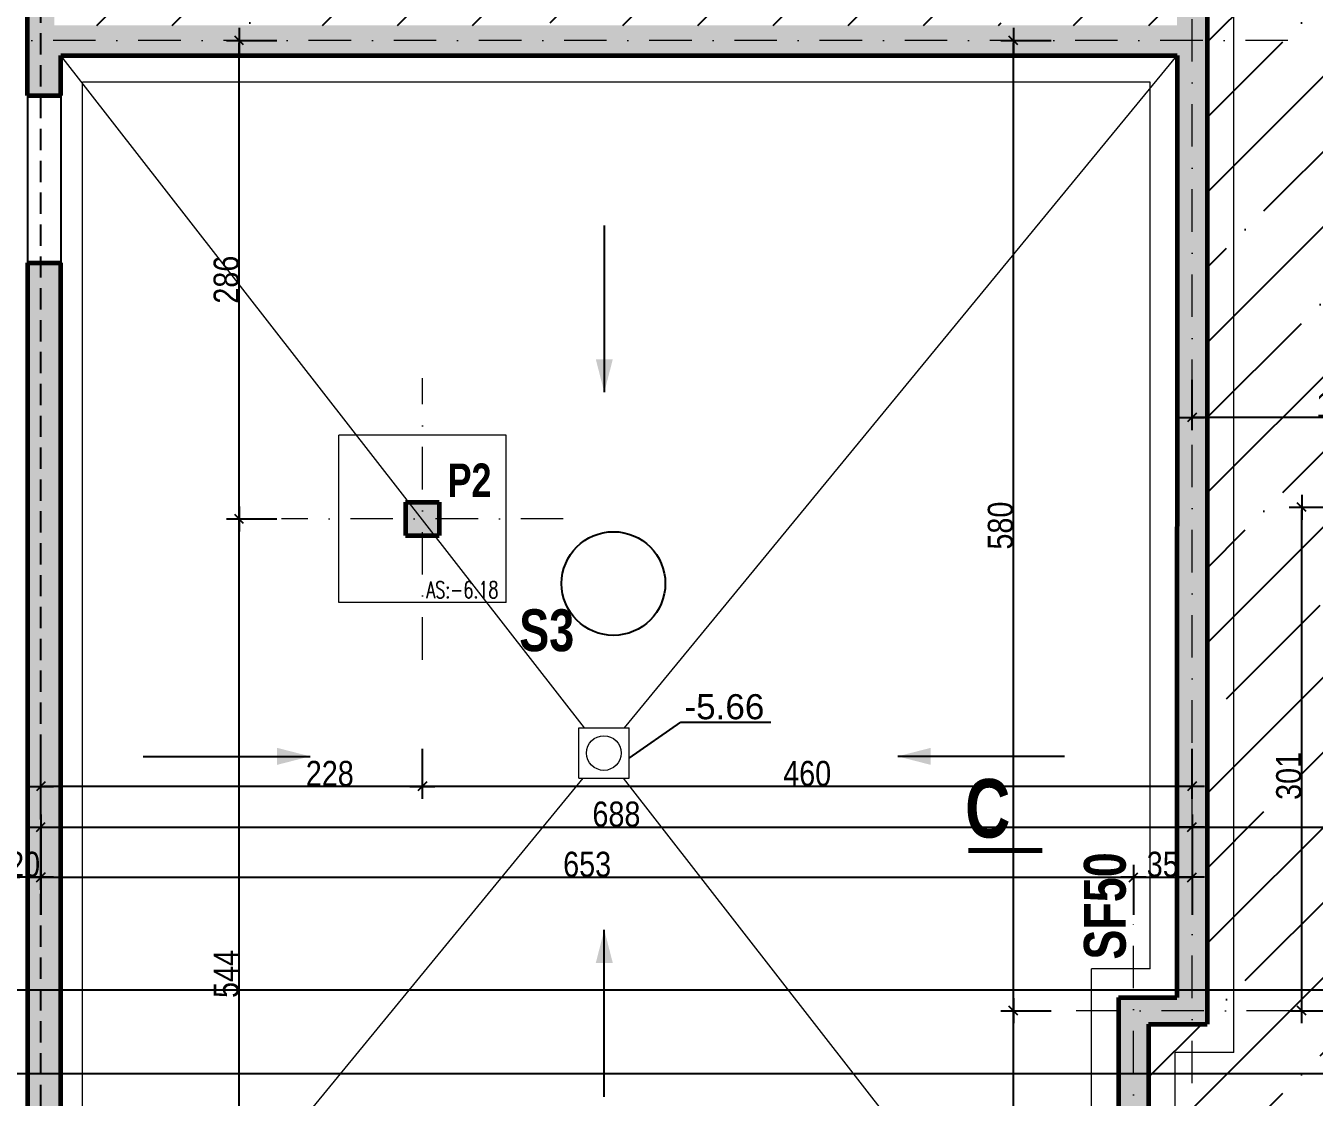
# Model space of a CAD drawing. Header units: centimetres. Extents: x 16433 to 114398, y -50094 to -12305.
# Drawn here: x 30354 to 31124, y -38808 to -38168 of the extents above; entities that cross this region are included whole.
import ezdxf
from ezdxf.enums import TextEntityAlignment as Align

# ---------------------------------------------------------------- set-up
doc = ezdxf.new("R2010")
doc.units = ezdxf.units.CM
doc.header["$LTSCALE"] = 0.5
doc.linetypes.add('CACHEX2', pattern=[19.05, 12.7, -6.35])
doc.linetypes.add('TIRETPTX2', pattern=[50.8, 25.4, -12.7, 0, -12.7])
doc.layers.get('DEFPOINTS').update_dxf_attribs({"linetype": 'CONTINUOUS'})
for name, color, linetype in [('01_Cad_2', 5, 'CONTINUOUS'), ('01_cote_gen', 4, 'CONTINUOUS'), ('01_linteaux', 2, 'CONTINUOUS'), ('01_murs_sup', 2, 'CACHEX2'), ('01_poch_murs', 253, 'CONTINUOUS'), ('01_poch_poteaux', 250, 'CONTINUOUS'), ('01_texte', 230, 'CONTINUOUS'), ('AA_COTES', 2, 'CONTINUOUS')]:
    doc.layers.add(name, color=color, linetype=linetype)
for name, color, linetype, lineweight in [('01_murs_coup', 5, 'CONTINUOUS', 60), ('01_sem', 42, 'CONTINUOUS', 15), ('01_tram_axes', 2, 'TIRETPTX2', 9)]:
    doc.layers.add(name, color=color, linetype=linetype, lineweight=lineweight)
doc.styles.add('ARIAL', font='arial.ttf')
doc.styles.add('impact', font='impact.ttf')
doc.styles.add('SIMPLEX1', font='SIMPLEX.shx', dxfattribs={"width": 0.8, "height": 10})
doc.styles.add('STYLE2', font='ARIALN.TTF')
doc.dimstyles.new('JB50', dxfattribs={"dimscale": 0.1, "dimtxt": 150, "dimasz": 15, "dimexe": 0.1, "dimexo": 0.1, "dimgap": 0.09, "dimtad": 1, "dimdec": 1, "dimdsep": 46, "dimtxsty": 'STYLE2', "dimblk1": 'BOND_G', "dimblk2": 'BOND_D', "dimsah": 1, "dimcen": 1.5, "dimdle": 0.01, "dimse1": 1, "dimse2": 1, "dimclrd": 4, "dimclre": 2, "dimclrt": 6, "dimazin": 2, "dimtfac": 2.333333, "dimtdec": 1, "dimtix": 1, "dimtmove": 2, "dimatfit": 3, "dimldrblk": 'BOND_G', "dimfxl": 1, "dimtolj": 1, "dimtzin": 0, "dimarcsym": 0})

# ---------------------------------------------------------------- blocks, each defined once
blk = doc.blocks.new('BOND_G')
at = {"layer": 'AA_COTES', "color": 0}
for p, q in [((0, -5), (0, 15)), ((5, 0), (-5, 0)), ((1.77, 1.77), (-1.77, -1.77))]:
    blk.add_line(p, q, dxfattribs=at)
blk = doc.blocks.new('BOND_D')
at = {"layer": 'AA_COTES', "color": 0}
for p, q in [((5, 0), (-5, 0)), ((-1.77, -1.77), (1.77, 1.77)), ((0, 5), (0, -15))]:
    blk.add_line(p, q, dxfattribs=at)
blk = doc.blocks.new('*D3820')
at = {"layer": '01_cote_gen', "color": 4, "lineweight": -2, "ltscale": 2, "transparency": 16777216}
blk.add_line((30062.85, -38937.04), (30062.85, -38178.05), dxfattribs=at)
at = {"layer": 'DEFPOINTS', "color": 0, "ltscale": 2}
for p in [(30062.85, -38176.55), (30101.71, -38176.55), (30419.91, -38938.54)]:
    blk.add_point(p, dxfattribs=at)
at = {"layer": '01_cote_gen', "color": 4, "lineweight": -2, "ltscale": 2, "transparency": 16777216, "xscale": 1.5, "yscale": 1.5, "zscale": 1.5}
for name, p, rotation in [('BOND_D', (30062.85, -38176.55), 90), ('BOND_G', (30062.85, -38938.54), 270)]:
    blk.add_blockref(name, p, dxfattribs=dict(at, rotation=rotation))
at = {"layer": '01_cote_gen', "color": 6, "ltscale": 2, "transparency": 16777216, "insert": (30055.18, -38480.37), "char_height": 15, "attachment_point": 5, "rotation": 90, "style": 'STYLE2'}
blk.add_mtext('\\A1;762', dxfattribs=at)
blk = doc.blocks.new('*D3834')
at = {"layer": '01_cote_gen', "color": 4, "lineweight": -2, "ltscale": 2, "transparency": 16777216}
blk.add_line((30364.67, -38646.78), (31049.67, -38646.78), dxfattribs=at)
at = {"layer": 'DEFPOINTS', "color": 0, "ltscale": 2}
for p in [(30363.17, -38620.36), (31051.17, -38646.78), (31051.17, -38646.78)]:
    blk.add_point(p, dxfattribs=at)
at = {"layer": '01_cote_gen', "color": 4, "lineweight": -2, "ltscale": 2, "transparency": 16777216, "xscale": 1.5, "yscale": 1.5, "zscale": 1.5, "rotation": 180}
blk.add_blockref('BOND_G', (30363.17, -38646.78), dxfattribs=at)
at = {"layer": '01_cote_gen', "color": 4, "lineweight": -2, "ltscale": 2, "transparency": 16777216, "xscale": 1.5, "yscale": 1.5, "zscale": 1.5}
blk.add_blockref('BOND_D', (31051.17, -38646.78), dxfattribs=at)
at = {"layer": '01_cote_gen', "color": 6, "ltscale": 2, "transparency": 16777216, "insert": (30707.17, -38639.11), "char_height": 15, "attachment_point": 5, "style": 'STYLE2'}
blk.add_mtext('\\A1;688', dxfattribs=at)
blk = doc.blocks.new('*D3835')
at = {"layer": '01_cote_gen', "color": 4, "lineweight": -2, "ltscale": 2, "transparency": 16777216}
blk.add_line((31052.67, -38646.78), (31191.67, -38646.78), dxfattribs=at)
at = {"layer": 'DEFPOINTS', "color": 0, "ltscale": 2}
for p in [(31193.17, -38646.78), (31051.17, -38669.28), (31193.17, -38701.01)]:
    blk.add_point(p, dxfattribs=at)
at = {"layer": '01_cote_gen', "color": 4, "lineweight": -2, "ltscale": 2, "transparency": 16777216, "xscale": 1.5, "yscale": 1.5, "zscale": 1.5, "rotation": 180}
blk.add_blockref('BOND_G', (31051.17, -38646.78), dxfattribs=at)
at = {"layer": '01_cote_gen', "color": 4, "lineweight": -2, "ltscale": 2, "transparency": 16777216, "xscale": 1.5, "yscale": 1.5, "zscale": 1.5}
blk.add_blockref('BOND_D', (31193.17, -38646.78), dxfattribs=at)
at = {"layer": '01_cote_gen', "color": 6, "ltscale": 2, "transparency": 16777216, "insert": (31146.51, -38639.24), "char_height": 15, "attachment_point": 5, "style": 'STYLE2'}
blk.add_mtext('\\A1;142', dxfattribs=at)
blk = doc.blocks.new('*D3837')
at = {"layer": '01_cote_gen', "color": 4, "lineweight": -2, "ltscale": 2, "transparency": 16777216}
blk.add_line((30364.67, -38676.78), (31014.67, -38676.78), dxfattribs=at)
at = {"layer": 'DEFPOINTS', "color": 0, "ltscale": 2}
for p in [(31016.17, -38676.78), (30363.17, -38696.26), (31016.17, -38759.94)]:
    blk.add_point(p, dxfattribs=at)
at = {"layer": '01_cote_gen', "color": 4, "lineweight": -2, "ltscale": 2, "transparency": 16777216, "xscale": 1.5, "yscale": 1.5, "zscale": 1.5, "rotation": 180}
blk.add_blockref('BOND_G', (30363.17, -38676.78), dxfattribs=at)
at = {"layer": '01_cote_gen', "color": 4, "lineweight": -2, "ltscale": 2, "transparency": 16777216, "xscale": 1.5, "yscale": 1.5, "zscale": 1.5}
blk.add_blockref('BOND_D', (31016.17, -38676.78), dxfattribs=at)
at = {"layer": '01_cote_gen', "color": 6, "ltscale": 2, "transparency": 16777216, "insert": (30689.67, -38669.11), "char_height": 15, "attachment_point": 5, "style": 'STYLE2'}
blk.add_mtext('\\A1;653', dxfattribs=at)
blk = doc.blocks.new('*D3840')
at = {"layer": '01_cote_gen', "color": 4, "lineweight": -2, "ltscale": 2, "transparency": 16777216}
blk.add_line((31017.67, -38676.78), (31049.67, -38676.78), dxfattribs=at)
at = {"layer": 'DEFPOINTS', "color": 0, "ltscale": 2}
for p in [(31051.17, -38676.78), (31016.17, -38684.28), (31051.17, -38684.28)]:
    blk.add_point(p, dxfattribs=at)
at = {"layer": '01_cote_gen', "color": 4, "lineweight": -2, "ltscale": 2, "transparency": 16777216, "xscale": 1.5, "yscale": 1.5, "zscale": 1.5, "rotation": 180}
blk.add_blockref('BOND_G', (31016.17, -38676.78), dxfattribs=at)
at = {"layer": '01_cote_gen', "color": 4, "lineweight": -2, "ltscale": 2, "transparency": 16777216, "xscale": 1.5, "yscale": 1.5, "zscale": 1.5}
blk.add_blockref('BOND_D', (31051.17, -38676.78), dxfattribs=at)
at = {"layer": '01_cote_gen', "color": 6, "ltscale": 2, "transparency": 16777216, "insert": (31033.67, -38669.11), "char_height": 15, "attachment_point": 5, "style": 'STYLE2'}
blk.add_mtext('\\A1;35', dxfattribs=at)
blk = doc.blocks.new('*D3841')
at = {"layer": '01_cote_gen', "color": 4, "lineweight": -2, "ltscale": 2, "transparency": 16777216}
blk.add_line((31226.67, -38401.93), (31052.67, -38401.93), dxfattribs=at)
at = {"layer": 'DEFPOINTS', "color": 0, "ltscale": 2}
for p in [(31051.17, -38401.93), (31228.17, -38402.69), (31051.17, -38411.79)]:
    blk.add_point(p, dxfattribs=at)
at = {"layer": '01_cote_gen', "color": 4, "lineweight": -2, "ltscale": 2, "transparency": 16777216, "xscale": 1.5, "yscale": 1.5, "zscale": 1.5, "rotation": 180}
blk.add_blockref('BOND_D', (31051.17, -38401.93), dxfattribs=at)
at = {"layer": '01_cote_gen', "color": 4, "lineweight": -2, "ltscale": 2, "transparency": 16777216, "xscale": 1.5, "yscale": 1.5, "zscale": 1.5}
blk.add_blockref('BOND_G', (31228.17, -38401.93), dxfattribs=at)
at = {"layer": '01_cote_gen', "color": 6, "ltscale": 2, "transparency": 16777216, "insert": (31139.67, -38394.39), "char_height": 15, "attachment_point": 5, "style": 'STYLE2'}
blk.add_mtext('\\A1;177', dxfattribs=at)
blk = doc.blocks.new('*D3858')
at = {"layer": '01_cote_gen', "color": 4, "lineweight": -2, "ltscale": 2, "transparency": 16777216}
blk.add_line((30944.4, -39015.12), (30944.4, -38758.04), dxfattribs=at)
at = {"layer": 'DEFPOINTS', "color": 0, "ltscale": 2}
for p in [(30944.4, -38756.54), (30975.19, -38756.54), (30975.19, -39016.62)]:
    blk.add_point(p, dxfattribs=at)
at = {"layer": '01_cote_gen', "color": 4, "lineweight": -2, "ltscale": 2, "transparency": 16777216, "xscale": 1.5, "yscale": 1.5, "zscale": 1.5}
for name, p, rotation in [('BOND_D', (30944.4, -38756.54), 90), ('BOND_G', (30944.4, -39016.62), 270)]:
    blk.add_blockref(name, p, dxfattribs=dict(at, rotation=rotation))
at = {"layer": '01_cote_gen', "color": 6, "ltscale": 2, "transparency": 16777216, "insert": (30936.73, -38921.53), "char_height": 15, "attachment_point": 5, "rotation": 90, "style": 'STYLE2'}
blk.add_mtext('\\A1;260.1', dxfattribs=at)
blk = doc.blocks.new('*D3859')
at = {"layer": '01_cote_gen', "color": 4, "lineweight": -2, "ltscale": 2, "transparency": 16777216}
blk.add_line((30944.4, -38755.04), (30944.4, -38178.05), dxfattribs=at)
at = {"layer": 'DEFPOINTS', "color": 0, "ltscale": 2}
for p in [(30943.93, -38176.55), (30944.4, -38176.55), (30966.9, -38756.54)]:
    blk.add_point(p, dxfattribs=at)
at = {"layer": '01_cote_gen', "color": 4, "lineweight": -2, "ltscale": 2, "transparency": 16777216, "xscale": 1.5, "yscale": 1.5, "zscale": 1.5}
for name, p, rotation in [('BOND_D', (30944.4, -38176.55), 90), ('BOND_G', (30944.4, -38756.54), 270)]:
    blk.add_blockref(name, p, dxfattribs=dict(at, rotation=rotation))
at = {"layer": '01_cote_gen', "color": 6, "ltscale": 2, "transparency": 16777216, "insert": (30936.73, -38466.55), "char_height": 15, "attachment_point": 5, "rotation": 90, "style": 'STYLE2'}
blk.add_mtext('\\A1;580', dxfattribs=at)
blk = doc.blocks.new('*D3860')
at = {"layer": '01_cote_gen', "color": 4, "lineweight": -2, "ltscale": 2, "transparency": 16777216}
blk.add_line((31116.71, -38755.04), (31116.71, -38457.06), dxfattribs=at)
at = {"layer": 'DEFPOINTS', "color": 0, "ltscale": 2}
for p in [(31116.71, -38455.56), (31140.62, -38455.56), (31109.21, -38756.54)]:
    blk.add_point(p, dxfattribs=at)
at = {"layer": '01_cote_gen', "color": 4, "lineweight": -2, "ltscale": 2, "transparency": 16777216, "xscale": 1.5, "yscale": 1.5, "zscale": 1.5}
for name, p, rotation in [('BOND_D', (31116.71, -38455.56), 90), ('BOND_G', (31116.71, -38756.54), 270)]:
    blk.add_blockref(name, p, dxfattribs=dict(at, rotation=rotation))
at = {"layer": '01_cote_gen', "color": 6, "ltscale": 2, "transparency": 16777216, "insert": (31109.04, -38616.19), "char_height": 15, "attachment_point": 5, "rotation": 90, "style": 'STYLE2'}
blk.add_mtext('\\A1;301', dxfattribs=at)
blk = doc.blocks.new('*D3865')
at = {"layer": '01_cote_gen', "color": 4, "lineweight": -2, "ltscale": 2, "transparency": 16777216}
blk.add_line((30361.67, -38676.78), (30344.67, -38676.78), dxfattribs=at)
at = {"layer": 'DEFPOINTS', "color": 0, "ltscale": 2}
for p in [(30343.17, -38461.1), (30363.17, -38476.69), (30343.17, -38676.78)]:
    blk.add_point(p, dxfattribs=at)
at = {"layer": '01_cote_gen', "color": 4, "lineweight": -2, "ltscale": 2, "transparency": 16777216, "xscale": 1.5, "yscale": 1.5, "zscale": 1.5, "rotation": 180}
blk.add_blockref('BOND_D', (30343.17, -38676.78), dxfattribs=at)
at = {"layer": '01_cote_gen', "color": 4, "lineweight": -2, "ltscale": 2, "transparency": 16777216, "xscale": 1.5, "yscale": 1.5, "zscale": 1.5}
blk.add_blockref('BOND_G', (30363.17, -38676.78), dxfattribs=at)
at = {"layer": '01_cote_gen', "color": 6, "ltscale": 2, "transparency": 16777216, "insert": (30353.17, -38669.11), "char_height": 15, "attachment_point": 5, "style": 'STYLE2'}
blk.add_mtext('\\A1;20', dxfattribs=at)
blk = doc.blocks.new('*D3896')
at = {"layer": '01_cote_gen', "color": 4, "lineweight": -2, "ltscale": 2, "transparency": 16777216}
blk.add_line((30481.68, -38461.05), (30481.68, -38178.05), dxfattribs=at)
at = {"layer": 'DEFPOINTS', "color": 0, "ltscale": 2}
for p in [(30481.68, -38176.55), (30526.13, -38176.55), (30507.02, -38462.55)]:
    blk.add_point(p, dxfattribs=at)
at = {"layer": '01_cote_gen', "color": 4, "lineweight": -2, "ltscale": 2, "transparency": 16777216, "xscale": 1.5, "yscale": 1.5, "zscale": 1.5}
for name, p, rotation in [('BOND_D', (30481.68, -38176.55), 90), ('BOND_G', (30481.68, -38462.55), 270)]:
    blk.add_blockref(name, p, dxfattribs=dict(at, rotation=rotation))
at = {"layer": '01_cote_gen', "color": 6, "ltscale": 2, "transparency": 16777216, "insert": (30474.01, -38319.55), "char_height": 15, "attachment_point": 5, "rotation": 90, "style": 'STYLE2'}
blk.add_mtext('\\A1;286', dxfattribs=at)
blk = doc.blocks.new('*D3899')
at = {"layer": '01_cote_gen', "color": 4, "lineweight": -2, "ltscale": 2, "transparency": 16777216}
blk.add_line((30481.68, -39005.1), (30481.68, -38464.05), dxfattribs=at)
at = {"layer": 'DEFPOINTS', "color": 0, "ltscale": 2}
for p in [(30481.68, -38462.55), (30507.02, -38462.55), (30478.13, -39006.6)]:
    blk.add_point(p, dxfattribs=at)
at = {"layer": '01_cote_gen', "color": 4, "lineweight": -2, "ltscale": 2, "transparency": 16777216, "xscale": 1.5, "yscale": 1.5, "zscale": 1.5}
for name, p, rotation in [('BOND_D', (30481.68, -38462.55), 90), ('BOND_G', (30481.68, -39006.6), 270)]:
    blk.add_blockref(name, p, dxfattribs=dict(at, rotation=rotation))
at = {"layer": '01_cote_gen', "color": 6, "ltscale": 2, "transparency": 16777216, "insert": (30474.04, -38734.57), "char_height": 15, "attachment_point": 5, "rotation": 90, "style": 'STYLE2'}
blk.add_mtext('\\A1;544', dxfattribs=at)
blk = doc.blocks.new('*D3900')
at = {"layer": '01_cote_gen', "color": 4, "lineweight": -2, "ltscale": 2, "transparency": 16777216}
blk.add_line((31049.67, -38622.47), (30592.69, -38622.47), dxfattribs=at)
at = {"layer": 'DEFPOINTS', "color": 0, "ltscale": 2}
for p in [(30591.19, -38546.72), (31051.17, -38616.16), (30591.19, -38622.47)]:
    blk.add_point(p, dxfattribs=at)
at = {"layer": '01_cote_gen', "color": 4, "lineweight": -2, "ltscale": 2, "transparency": 16777216, "xscale": 1.5, "yscale": 1.5, "zscale": 1.5, "rotation": 180}
blk.add_blockref('BOND_D', (30591.19, -38622.47), dxfattribs=at)
at = {"layer": '01_cote_gen', "color": 4, "lineweight": -2, "ltscale": 2, "transparency": 16777216, "xscale": 1.5, "yscale": 1.5, "zscale": 1.5}
blk.add_blockref('BOND_G', (31051.17, -38622.47), dxfattribs=at)
at = {"layer": '01_cote_gen', "color": 6, "ltscale": 2, "transparency": 16777216, "insert": (30821.18, -38614.8), "char_height": 15, "attachment_point": 5, "style": 'STYLE2'}
blk.add_mtext('\\A1;460', dxfattribs=at)
blk = doc.blocks.new('*D3901')
at = {"layer": '01_cote_gen', "color": 4, "lineweight": -2, "ltscale": 2, "transparency": 16777216}
blk.add_line((30589.69, -38622.47), (30364.67, -38622.47), dxfattribs=at)
at = {"layer": 'DEFPOINTS', "color": 0, "ltscale": 2}
for p in [(30363.17, -38546.72), (30591.19, -38546.72), (30363.17, -38622.47)]:
    blk.add_point(p, dxfattribs=at)
at = {"layer": '01_cote_gen', "color": 4, "lineweight": -2, "ltscale": 2, "transparency": 16777216, "xscale": 1.5, "yscale": 1.5, "zscale": 1.5, "rotation": 180}
blk.add_blockref('BOND_D', (30363.17, -38622.47), dxfattribs=at)
at = {"layer": '01_cote_gen', "color": 4, "lineweight": -2, "ltscale": 2, "transparency": 16777216, "xscale": 1.5, "yscale": 1.5, "zscale": 1.5}
blk.add_blockref('BOND_G', (30591.19, -38622.47), dxfattribs=at)
at = {"layer": '01_cote_gen', "color": 6, "ltscale": 2, "transparency": 16777216, "insert": (30535.86, -38614.8), "char_height": 15, "attachment_point": 5, "style": 'STYLE2'}
blk.add_mtext('\\A1;228', dxfattribs=at)

msp = doc.modelspace()

# ---------------------------------------------------------------- hatches: boundary and pattern name
at = {"layer": '01_poch_murs'}
h = msp.add_hatch(dxfattribs=at)
h.set_pattern_fill('ANSI35', color=256, scale=10)
h.paths.add_polyline_path([(31854.164, -37340.545), (31217.176, -37340.545), (31217.176, -37365.545), (31202.168, -37365.545), (31202.166, -37694.548), (31873.164, -37694.548), (31873.164, -37649.512), (31854.164, -37649.512)])
h.paths.add_polyline_path([(31854.164, -37289.512), (31217.176, -37289.512), (31217.176, -37340.545), (31854.164, -37340.545)], flags=17)
h.paths.add_polyline_path([(31854.164, -37274.562), (31202.169, -37274.568), (31202.168, -37340.545), (31217.176, -37340.545), (31217.176, -37289.512), (31854.164, -37289.512)])
h.paths.add_polyline_path([(31873.164, -37289.512), (31854.164, -37289.512), (31854.164, -37340.545), (31873.164, -37340.545)])
h.paths.add_polyline_path([(31873.164, -37279.554), (31873.164, -37274.562), (31854.164, -37274.562), (31854.164, -37289.512), (31873.164, -37289.512)])
h.paths.add_polyline_path([(31873.164, -37340.545), (31854.164, -37340.545), (31854.164, -37649.512), (31873.164, -37649.512), (31873.164, -37553.554)], flags=17)
h.paths.add_polyline_path([(31217.176, -37340.545), (31202.168, -37340.545), (31202.168, -37365.545), (31217.176, -37365.545)], flags=17)
h.paths.add_polyline_path([(31184.165, -37350.557), (31172.168, -37350.557), (31172.168, -37365.545), (31184.165, -37365.545)])
h.paths.add_polyline_path([(31184.165, -37365.545), (31172.168, -37365.545), (31172.168, -37649.511), (31184.165, -37649.512)])
h.paths.add_polyline_path([(31172.168, -37365.545), (31066.17, -37365.545), (31066.17, -37649.512), (31060.169, -37649.512), (31060.169, -37694.548), (31184.165, -37694.548), (31184.165, -37649.512), (31172.168, -37649.511)])
h.paths.add_polyline_path([(31172.168, -37350.557), (31066.17, -37350.555), (31066.17, -37365.545), (31172.168, -37365.545)])
h.paths.add_polyline_path([(31066.17, -37365.545), (31060.169, -37365.545), (31060.169, -37649.512), (31066.17, -37649.512)])
h.paths.add_polyline_path([(31042.169, -37350.555), (31036.17, -37350.555), (31036.17, -37365.545), (31042.169, -37365.545)])
h.paths.add_polyline_path([(31042.169, -37365.545), (31036.17, -37365.545), (31036.17, -37649.512), (31042.169, -37649.512)])
h.paths.add_polyline_path([(31036.17, -37365.545), (30603.162, -37365.545), (30603.162, -37635.548), (30599.162, -37635.548), (30591.162, -37635.548), (30591.162, -37694.548), (31042.169, -37694.548), (31042.169, -37649.512), (31036.17, -37649.512)])
h.paths.add_polyline_path([(31036.17, -37350.555), (30603.162, -37350.548), (30603.162, -37365.545), (31036.17, -37365.545)])
h.paths.add_polyline_path([(30591.162, -37635.548), (30497.169, -37635.548), (30398.169, -37635.548), (30371.166, -37635.548), (30371.166, -37694.548), (30591.162, -37694.548)])
h.paths.add_polyline_path([(31060.169, -37814.557), (31051.17, -37814.557), (31051.17, -37916.554), (31060.169, -37916.554)])
h.paths.add_polyline_path([(31051.17, -37814.557), (31042.169, -37814.557), (31042.169, -37916.554), (31051.17, -37916.554)])
h.paths.add_polyline_path([(31193.166, -37902.568), (31184.164, -37902.568), (31184.165, -38004.565), (31193.166, -38004.565)], flags=17)
h.paths.add_polyline_path([(31202.164, -37902.568), (31193.166, -37902.568), (31193.166, -38004.565), (31202.165, -38004.565)])
h.paths.add_polyline_path([(31184.164, -38794.196), (31025.169, -38794.196), (31025.169, -38997.546), (31075.166, -38997.616), (31177.165, -38997.546), (31184.164, -38997.546)])
h.paths.add_polyline_path([(31184.164, -38744.196), (31060.169, -38744.196), (31060.169, -38764.543), (31051.17, -38764.543), (31051.17, -38794.196), (31184.164, -38794.196)])
h.paths.add_polyline_path([(31051.17, -38764.543), (31025.169, -38764.543), (31025.169, -38794.196), (31051.17, -38794.196)])
h.paths.add_polyline_path([(31219.167, -38270.567), (31193.166, -38270.567), (31193.166, -38446.558), (31219.167, -38446.563)])
edge = h.paths.add_edge_path()
edge.add_arc((30728.016, -37848.736), 30.98, 0, 360)
h.paths.add_polyline_path([(31042.169, -37694.548), (30371.166, -37694.548), (30371.166, -37746.548), (30371.166, -37845.548), (30371.166, -38167.549), (31042.169, -38167.549), (31042.169, -37916.554), (31042.169, -37814.557)])
edge = h.paths.add_edge_path()
edge.add_arc((31594.389, -37848.736), 30.98, 0, 360)
h.paths.add_polyline_path([(31873.164, -37891.558), (31873.164, -37792.558), (31873.164, -37694.548), (31202.166, -37694.548), (31202.164, -37902.568), (31202.165, -38004.565), (31202.164, -38252.567), (31873.164, -38252.567), (31873.164, -38179.563), (31873.164, -38080.563)])
edge = h.paths.add_edge_path()
edge.add_arc((31124.691, -37935.201), 30.98, 0, 360)
h.paths.add_polyline_path([(31184.164, -37902.568), (31184.165, -37694.548), (31060.169, -37694.548), (31060.169, -37814.557), (31060.169, -37916.554), (31060.169, -38744.196), (31184.164, -38744.196), (31184.164, -38705.553), (31184.164, -38603.556), (31184.164, -38446.557), (31193.166, -38446.558), (31193.166, -38270.567), (31184.164, -38270.567), (31184.164, -38004.565)])
at = {"layer": '01_poch_murs', "ltscale": 2}
h = msp.add_hatch(color=256, dxfattribs=at)
h.dxf.hatch_style = 1
h.paths.add_polyline_path([(31202.164, -38004.565), (31184.164, -38004.565), (31184.164, -38270.567), (31219.167, -38270.567), (31219.167, -38446.563), (31184.164, -38446.557), (31184.164, -38603.556), (31202.164, -38603.555), (31202.164, -38464.558), (31237.167, -38464.557), (31237.167, -38270.567), (31873.164, -38270.567), (31873.164, -38385.568), (31889.164, -38385.568), (31889.164, -38179.563), (31873.164, -38179.563), (31873.164, -38252.567), (31202.164, -38252.567)])
h.paths.add_polyline_path([(31889.164, -37891.558), (31873.164, -37891.558), (31873.164, -38080.563), (31889.164, -38080.563)])
h.paths.add_polyline_path([(31889.164, -37553.554), (31873.164, -37553.554), (31873.164, -37792.558), (31889.164, -37792.558)])
h.paths.add_polyline_path([(30599.162, -37468.55), (30583.162, -37468.55), (30583.162, -37619.548), (30497.169, -37619.548), (30497.169, -37635.548), (30599.162, -37635.548)])
h.paths.add_polyline_path([(30371.166, -37635.548), (30398.169, -37635.548), (30398.169, -37619.548), (30355.166, -37619.548), (30355.166, -37746.548), (30371.166, -37746.548)])
h.paths.add_polyline_path([(31060.169, -37916.554), (31042.169, -37916.554), (31042.169, -38167.549), (30371.166, -38167.549), (30371.166, -37845.548), (30355.166, -37845.548), (30355.166, -38209.545), (30375.166, -38209.545), (30375.166, -38185.549), (31042.209, -38185.549), (31042.169, -38748.543), (31007.169, -38748.543), (31007.169, -38997.546), (30856.162, -38997.616), (30856.162, -39015.616), (31075.168, -39015.616), (31075.166, -38997.616), (31025.169, -38997.546), (31025.169, -38764.543), (31060.169, -38764.543)])
h = msp.add_hatch(color=256, dxfattribs=at)
h.dxf.hatch_style = 1
h.paths.add_polyline_path([(31889.164, -38850.573), (31873.164, -38850.574), (31873.164, -38997.616), (31202.164, -38997.614), (31202.164, -38705.552), (31184.164, -38705.553), (31184.164, -38997.546), (31177.165, -38997.546), (31177.165, -39015.616), (31889.181, -39015.616)])
h.paths.add_polyline_path([(31889.164, -38569.572), (31873.164, -38569.572), (31873.164, -38751.574), (31889.164, -38751.574)])
h.paths.add_polyline_path([(30375.166, -38309.542), (30355.166, -38309.542), (30355.166, -39015.543), (30854.148, -39015.616), (30854.147, -38997.616), (30375.166, -38997.546)])
at = {"layer": '01_poch_poteaux', "ltscale": 2}
h = msp.add_hatch(color=256, dxfattribs=at)
h.dxf.hatch_style = 1
h.paths.add_polyline_path([(30601.19, -38452.549), (30581.19, -38452.549), (30581.189, -38472.549), (30601.189, -38472.549)])

# ---------------------------------------------------------------- linework, layer by layer
at = {"layer": '01_Cad_2'}
msp.add_line((34052.925, -38744.196), (28112.925, -38744.196), dxfattribs=at)
at = {"layer": '01_Cad_2', "color": 2}
msp.add_line((34002.925, -38794.196), (28162.925, -38794.196), dxfattribs=at)
at = {"layer": '01_linteaux'}
for p, q in [((30355.166, -38209.545), (30355.166, -38309.542)), ((30375.166, -38209.545), (30375.166, -38309.542))]:
    msp.add_line(p, q, dxfattribs=at)
at = {"layer": '01_murs_coup'}
for p, q in [((30355.166, -38209.545), (30355.166, -37845.548)), ((31060.169, -37916.554), (31060.169, -38764.543)), ((30375.166, -38209.545), (30375.166, -38185.549)), ((30375.166, -38185.549), (31042.209, -38185.549)), ((31042.209, -38185.549), (31042.169, -38748.543)), ((30355.166, -38209.545), (30375.166, -38209.545)), ((30355.166, -38309.542), (30375.166, -38309.542)), ((30355.166, -38309.542), (30355.166, -39015.543)), ((30375.166, -38997.546), (30375.166, -38309.542)), ((30581.19, -38452.549), (30581.189, -38472.549)), ((30581.19, -38452.549), (30601.19, -38452.549)), ((30601.19, -38452.549), (30601.189, -38472.549)), ((30581.189, -38472.549), (30601.189, -38472.549)), ((31007.169, -38748.543), (31007.169, -38997.546)), ((31007.169, -38748.543), (31042.169, -38748.543)), ((31025.169, -38764.543), (31025.169, -38997.546)), ((31025.169, -38764.543), (31060.169, -38764.543))]:
    msp.add_line(p, q, dxfattribs=at)
at = {"layer": '01_murs_sup', "ltscale": 2}
msp.add_line((30363.166, -39099.364), (30363.166, -37619.548), dxfattribs=at)
at = {"layer": '01_sem', "ltscale": 2}
for p, q in [((31076.17, -38781.543), (31076.17, -37769.512)), ((30688.016, -38587.498), (30375.166, -38185.549)), ((30712.013, -38587.498), (31042.209, -38185.549)), ((30388.166, -38976.616), (30388.166, -38201.549)), ((31026.17, -38201.549), (30388.166, -38201.549)), ((31026.17, -38731.543), (31026.17, -38201.549)), ((30641.19, -38412.549), (30541.19, -38412.549)), ((30541.19, -38512.549), (30541.19, -38412.549)), ((30641.19, -38512.549), (30641.19, -38412.549)), ((30641.19, -38512.549), (30541.19, -38512.549)), ((30684.691, -38587.498), (30714.691, -38587.498)), ((30684.691, -38617.498), (30684.691, -38587.498)), ((30714.691, -38617.498), (30714.691, -38587.498)), ((30375.166, -38997.546), (30687.369, -38617.498)), ((30684.691, -38617.498), (30714.691, -38617.498)), ((31007.169, -38997.546), (30711.366, -38617.498)), ((30991.169, -38976.616), (30991.169, -38731.543)), ((31026.17, -38731.543), (30991.169, -38731.543)), ((31041.169, -38976.616), (31041.169, -38781.543)), ((31076.17, -38781.543), (31041.169, -38781.543))]:
    msp.add_line(p, q, dxfattribs=at)
msp.add_circle((30699.691, -38602.498), 10.363, dxfattribs=at)
at = {"layer": '01_texte'}
for p, q in [((30699.919, -38287.132), (30699.919, -38386.87)), ((30714.691, -38605.64), (30745.744, -38584.095)), ((30745.744, -38584.095), (30799.394, -38584.095)), ((30424.384, -38604.489), (30524.121, -38604.489)), ((30974.998, -38604.489), (30875.261, -38604.489)), ((30699.919, -38807.986), (30699.919, -38708.249))]:
    msp.add_line(p, q, dxfattribs=at)
at = {"layer": '01_texte', "const_width": 3}
msp.add_lwpolyline([(30917.544, -38660.689), (30961.795, -38660.689)], dxfattribs=at)
at = {"layer": '01_texte'}
msp.add_circle((30705.381, -38501.181), 30.98, dxfattribs=at)
for points in [[(30699.919, -38386.87), (30694.83, -38367.116), (30699.919, -38367.116)], [(30699.919, -38386.87), (30705.007, -38367.116), (30699.919, -38367.116)], [(30524.121, -38604.489), (30504.368, -38599.401), (30504.368, -38604.489)], [(30875.261, -38604.489), (30895.015, -38599.401), (30895.015, -38604.489)], [(30524.121, -38604.489), (30504.368, -38609.578), (30504.368, -38604.489)], [(30875.261, -38604.489), (30895.015, -38609.578), (30895.015, -38604.489)], [(30699.919, -38708.249), (30694.83, -38728.003), (30699.919, -38728.003)], [(30699.919, -38708.249), (30705.007, -38728.003), (30699.919, -38728.003)]]:
    msp.add_solid(points, dxfattribs=at)
at = {"layer": '01_tram_axes', "ltscale": 2}
for p, q in [((31051.17, -38799.918), (31051.17, -37184.138)), ((31108.463, -38176.549), (30101.712, -38176.549)), ((30591.19, -38546.72), (30591.19, -38378.378)), ((30675.361, -38462.549), (30507.019, -38462.549)), ((31016.169, -39099.364), (31016.169, -38704.379)), ((31109.208, -38756.543), (30971.328, -38756.543))]:
    msp.add_line(p, q, dxfattribs=at)

# ---------------------------------------------------------------- texts
at = {"layer": '01_texte', "style": 'impact'}
for s, height, p in [('P2', 20, (30619.384, -38455.435)), ('S3', 25, (30665.518, -38549.095))]:
    msp.add_text(s, height=height, dxfattribs=at).set_placement(p, align=Align.BOTTOM_CENTER)
at = {"layer": '01_texte', "style": 'SIMPLEX1', "width": 0.7}
msp.add_text('AS:-6.18', height=10, dxfattribs=at).set_placement((30615.07, -38512.879), align=Align.BOTTOM_CENTER)
at = {"layer": '01_texte', "style": 'ARIAL'}
msp.add_text('-5.66', height=15, dxfattribs=at).set_placement((30747.819, -38582.313))
at = {"layer": '01_texte', "style": 'impact'}
for s, height, rotation, p in [('C', 35, 360, (30929.052, -38663.542)), ('SF50', 25, 90, (31019.052, -38693.895))]:
    msp.add_text(s, height=height, rotation=rotation, dxfattribs=at).set_placement(p, align=Align.BOTTOM_CENTER)

# ---------------------------------------------------------------- dimensions: what is measured, and where the dimension line sits
at = {"layer": '01_cote_gen', "ltscale": 2}
for base, p1, p2, picture, middle in [((30062.847, -38176.549), (30419.906, -38938.54), (30101.712, -38176.549), '*D3820', (30055.18, -38480.366)), ((31116.708, -38455.56), (31109.208, -38756.543), (31140.616, -38455.56), '*D3860', (31109.041, -38616.186)), ((30944.399, -38756.543), (30975.191, -39016.616), (30975.191, -38756.543), '*D3858', (30936.731, -38921.535))]:
    dim = msp.add_linear_dim(base=base, p1=p1, p2=p2, angle=90, dimstyle='JB50', dxfattribs=at)
    dim.commit()
    dim.dimension.update_dxf_attribs({"geometry": picture, "text_midpoint": middle, "dimtype": 160})
for base, p1, p2, picture, middle in [((30481.679, -38176.549), (30507.019, -38462.549), (30526.131, -38176.549), '*D3896', (30474.011, -38319.549)), ((30944.399, -38176.549), (30966.899, -38756.543), (30943.93, -38176.549), '*D3859', (30936.731, -38466.546)), ((30481.6787, -38462.5488), (30478.1289, -39006.5987), (30507.0187, -38462.5488), '*D3899', (30474.0418, -38734.5737))]:
    dim = msp.add_linear_dim(base=base, p1=p1, p2=p2, angle=90, dimstyle='JB50', dxfattribs=at)
    dim.commit()
    dim.dimension.update_dxf_attribs({"geometry": picture, "text_midpoint": middle})
for base, p1, p2, picture, middle in [((31051.17, -38401.935), (31228.167, -38402.693), (31051.17, -38411.787), '*D3841', (31139.669, -38394.395)), ((30343.166, -38676.777), (30363.166, -38476.687), (30343.166, -38461.097), '*D3865', (30353.166, -38669.109)), ((30591.19, -38622.469), (31051.17, -38616.165), (30591.19, -38546.72), '*D3900', (30821.18, -38614.801)), ((31051.17, -38646.778), (30363.166, -38620.359), (31051.17, -38646.778), '*D3834', (30707.168, -38639.111)), ((31016.169, -38676.777), (30363.166, -38696.258), (31016.169, -38759.94), '*D3837', (30689.667, -38669.109)), ((31051.17, -38676.777), (31016.169, -38684.277), (31051.17, -38684.277), '*D3840', (31033.669, -38669.109))]:
    dim = msp.add_linear_dim(base=base, p1=p1, p2=p2, dimstyle='JB50', dxfattribs=at)
    dim.commit()
    dim.dimension.update_dxf_attribs({"geometry": picture, "text_midpoint": middle})
for base, p1, p2, picture, middle in [((30363.166, -38622.469), (30591.19, -38546.72), (30363.166, -38546.72), '*D3901', (30535.864, -38614.801)), ((31193.166, -38646.778), (31051.17, -38669.278), (31193.166, -38701.007), '*D3835', (31146.505, -38639.238))]:
    dim = msp.add_linear_dim(base=base, p1=p1, p2=p2, dimstyle='JB50', dxfattribs=at)
    dim.commit()
    dim.dimension.update_dxf_attribs({"geometry": picture, "text_midpoint": middle, "dimtype": 160})

doc.saveas('drawing.dxf')
